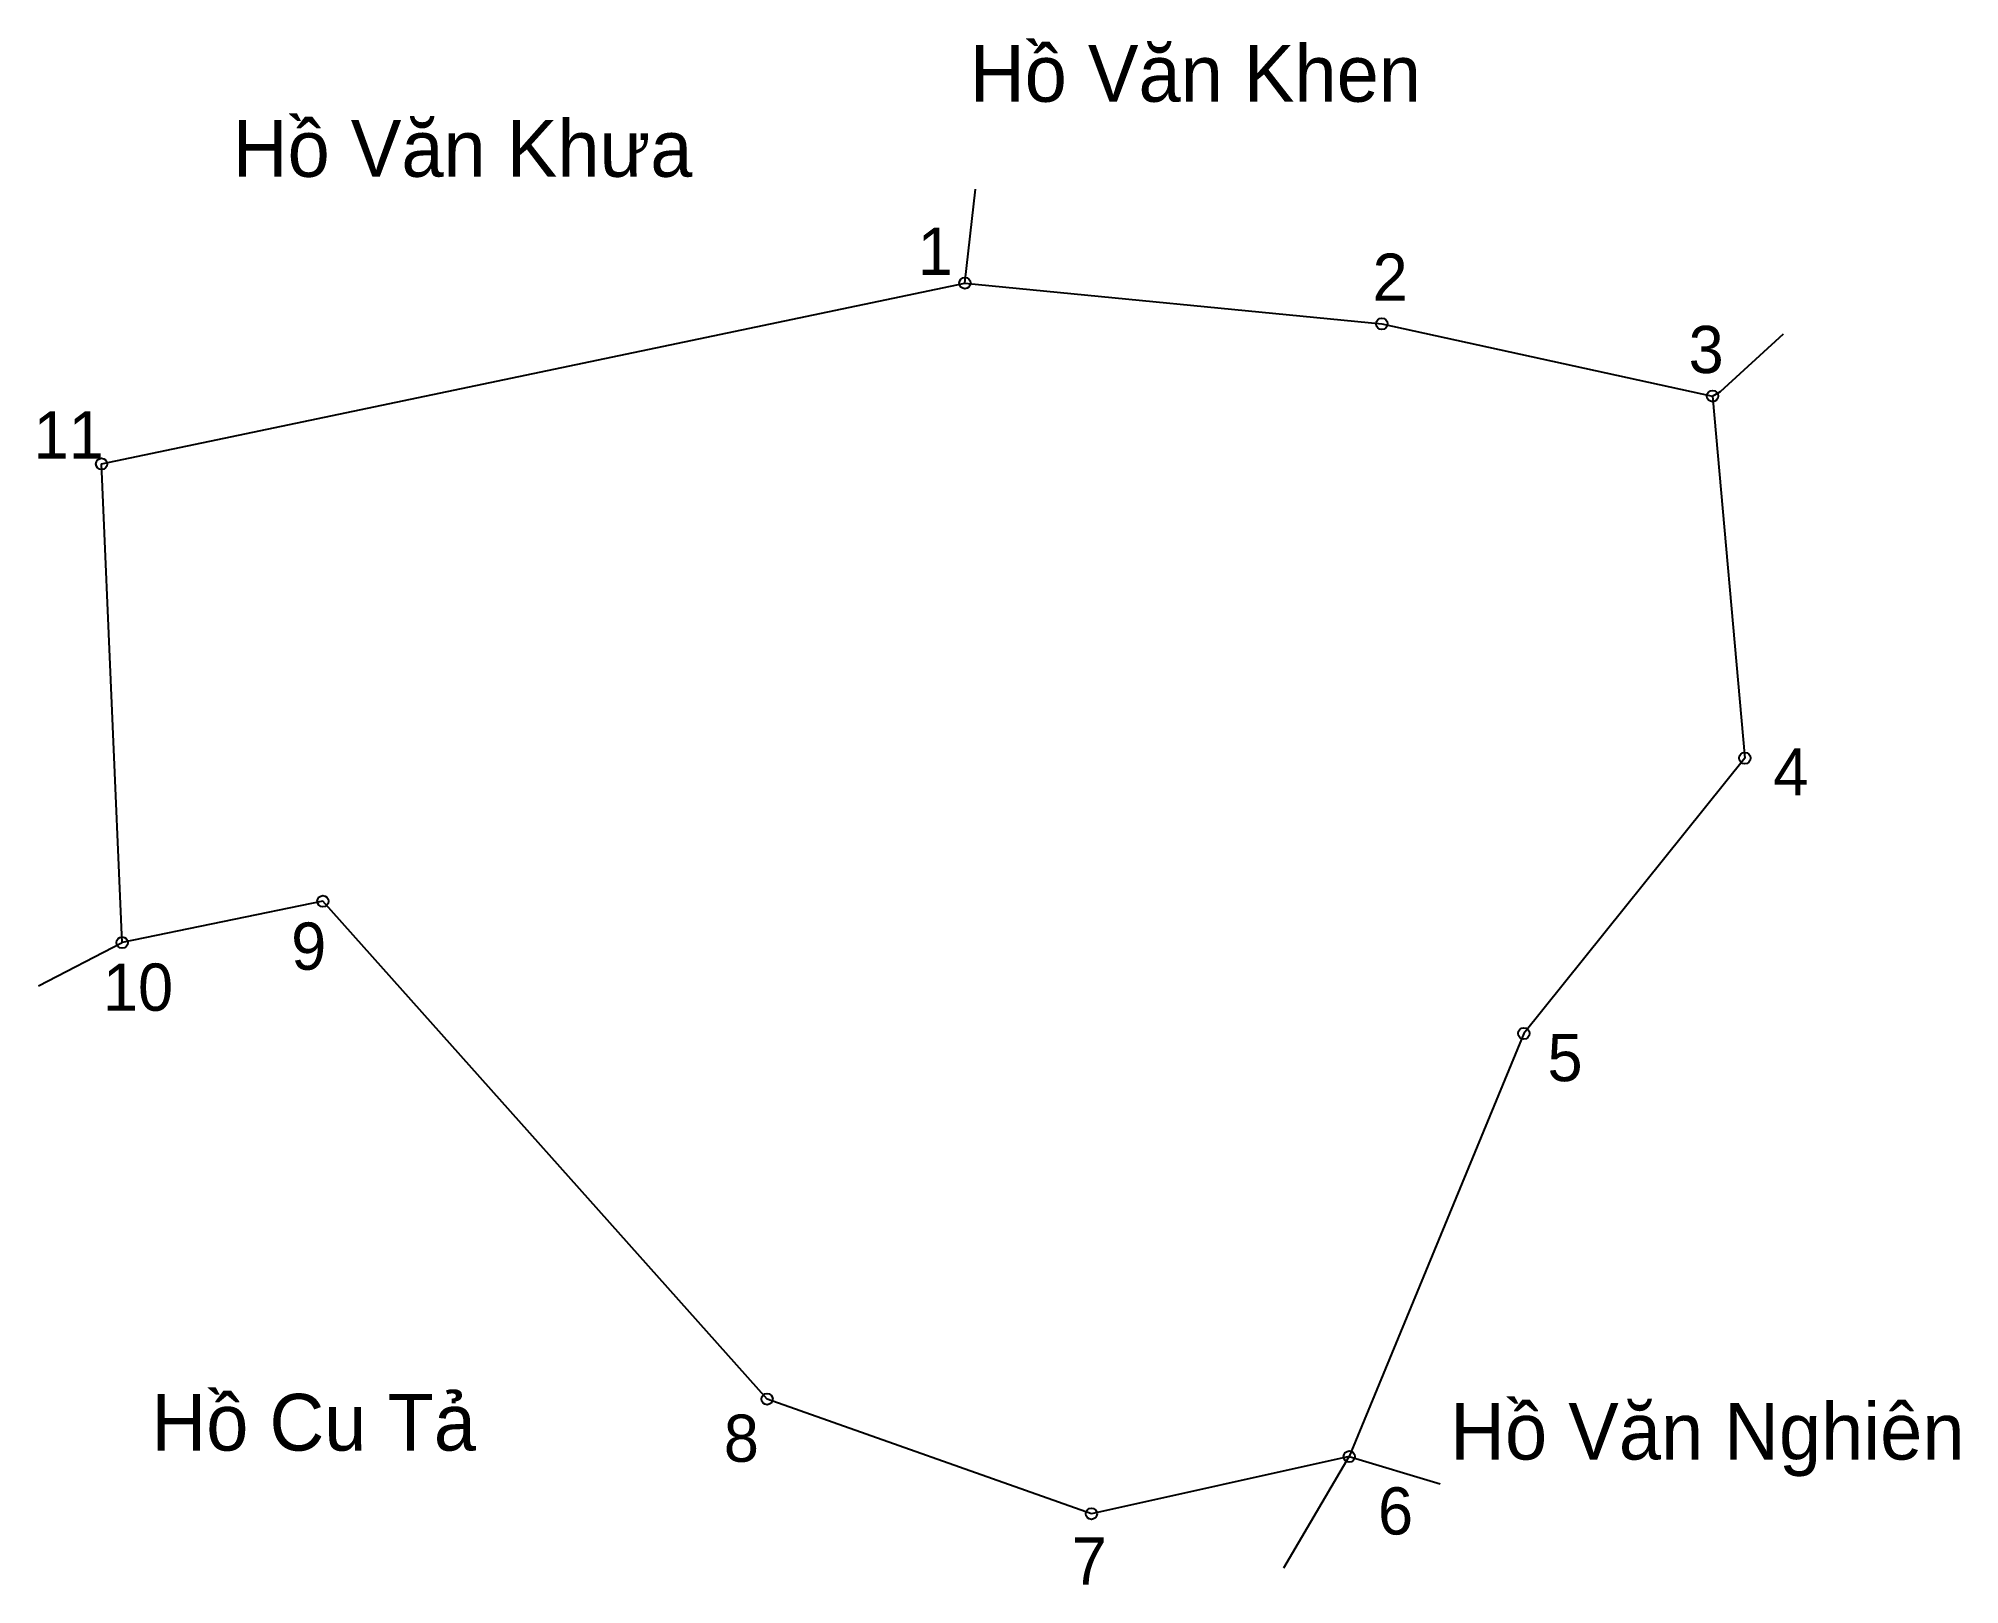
# Model space of a CAD drawing. Extents: x 547120 to 547298, y 1825979 to 1826122.
import ezdxf

# ---------------------------------------------------------------- set-up
doc = ezdxf.new("R2010")
doc.units = 0
for name, color, linetype in [('CanhThua', 7, 'Continuous'), ('MocDinhThua', 7, 'Continuous'), ('RauThua', 7, 'Continuous'), ('SoHieuDinhThua', 7, 'Continuous'), ('TenChuLanCan', 7, 'Continuous')]:
    doc.layers.add(name, color=color, linetype=linetype)

msp = doc.modelspace()

# ---------------------------------------------------------------- linework, layer by layer
at = {"layer": 'CanhThua'}
for p, q in [((547125.94, 1826082.38), (547205.86, 1826099.12)), ((547205.86, 1826099.12), (547244.45, 1826095.35)), ((547244.45, 1826095.35), (547275.06, 1826088.66)), ((547275.06, 1826088.66), (547278.05, 1826055.14)), ((547127.85, 1826038.06), (547125.94, 1826082.38)), ((547278.05, 1826055.14), (547257.59, 1826029.65)), ((547146.43, 1826041.89), (547127.85, 1826038.06)), ((547187.54, 1825995.8), (547146.43, 1826041.89)), ((547257.59, 1826029.65), (547241.43, 1825990.47)), ((547217.56, 1825985.18), (547187.54, 1825995.8)), ((547241.43, 1825990.47), (547217.56, 1825985.18))]:
    msp.add_line(p, q, dxfattribs=at)
at = {"layer": 'MocDinhThua'}
for centre in [(547205.86, 1826099.12), (547244.45, 1826095.35), (547275.06, 1826088.66), (547125.94, 1826082.38), (547278.05, 1826055.14), (547146.43, 1826041.89), (547127.85, 1826038.06), (547257.59, 1826029.65), (547187.54, 1825995.8), (547241.43, 1825990.47), (547217.56, 1825985.18)]:
    msp.add_circle(centre, 0.525, dxfattribs=at)
at = {"layer": 'RauThua'}
for p, q in [((547205.86, 1826099.12), (547206.83, 1826107.82)), ((547275.8, 1826089.08), (547281.62, 1826094.43)), ((547275.06, 1826088.66), (547275.8, 1826089.08)), ((547120.11, 1826034.06), (547127.85, 1826038.06)), ((547235.39, 1825980.17), (547241.43, 1825990.47)), ((547241.43, 1825990.47), (547249.85, 1825987.94))]:
    msp.add_line(p, q, dxfattribs=at)

# ---------------------------------------------------------------- texts
at = {"layer": 'SoHieuDinhThua'}
for s, height, p in [('1', 4.37, (547201.49, 1826099.88)), ('2', 4.37, (547243.59, 1826097.48)), ('3', 4.37, (547272.84, 1826090.79)), ('11', 4.374, (547119.65, 1826082.88)), ('4', 4.37, (547280.68, 1826051.69)), ('9', 4.37, (547143.49, 1826035.55)), ('10', 4.374, (547126.06, 1826031.75)), ('5', 4.37, (547259.78, 1826025.23)), ('8', 4.37, (547183.54, 1825989.99)), ('6', 4.37, (547244.09, 1825983.26)), ('7', 4.37, (547215.74, 1825978.62))]:
    msp.add_text(s, height=height, dxfattribs=at).set_placement(p)
at = {"layer": 'TenChuLanCan'}
for s, height, p in [('Hồ Văn Khen', 5.2485, (547206.32, 1826115.91)), ('Hồ Văn Khưa', 5.2485, (547138.09, 1826108.96)), ('Hồ Cu Tả', 5.249, (547130.56, 1825991.03)), ('Hồ Văn Nghiên', 5.2485, (547250.78, 1825990.2))]:
    msp.add_text(s, height=height, dxfattribs=at).set_placement(p)

doc.saveas('drawing.dxf')
